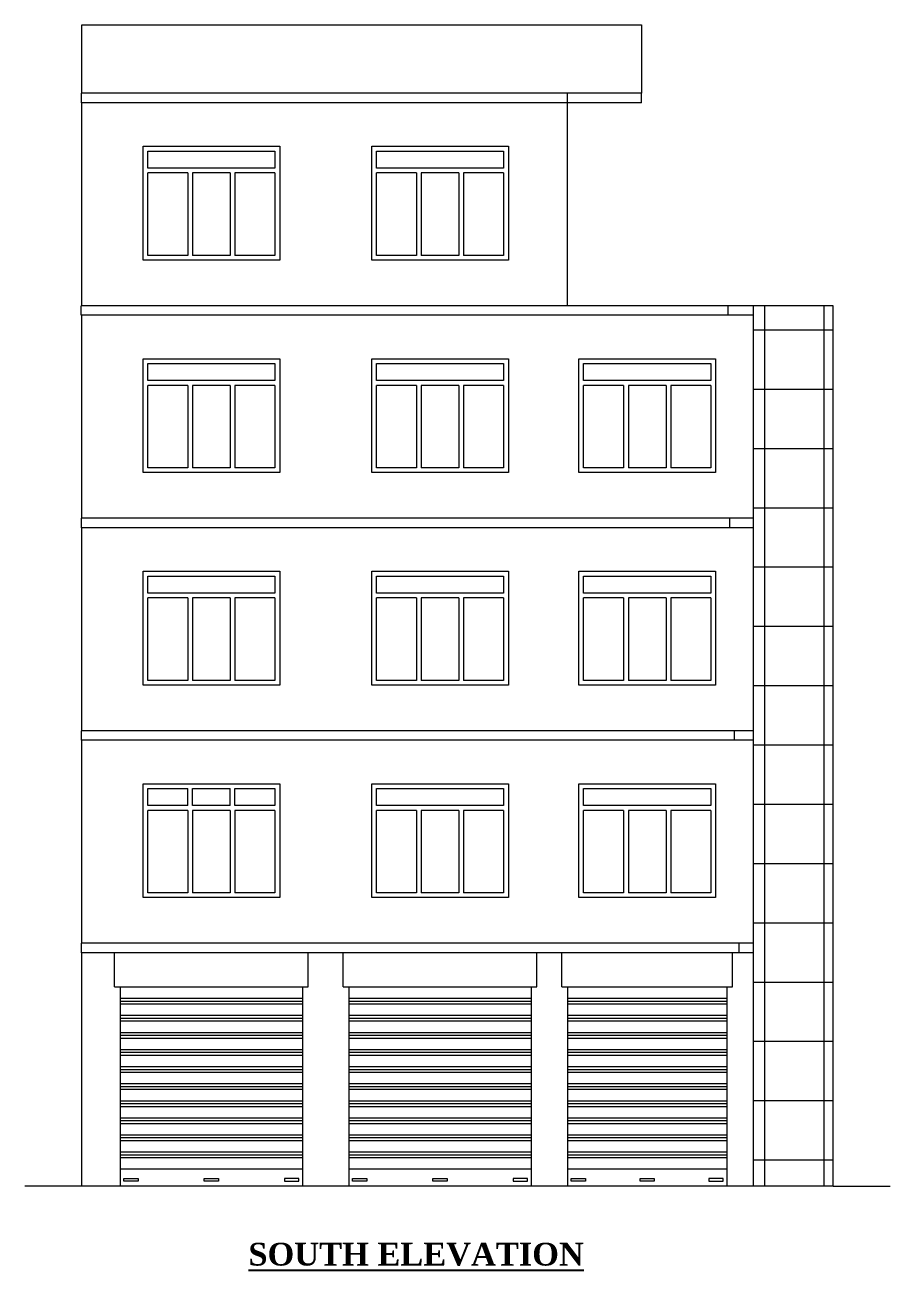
# Model space of a CAD drawing. Header units: inches. Extents: x 4069 to 291496, y -47643 to 12535.
# Drawn here: x 29283 to 29739, y 750 to 1406 of the extents above; entities that cross this region are included whole.
import ezdxf

# ---------------------------------------------------------------- set-up
doc = ezdxf.new("R2010")
doc.units = ezdxf.units.IN
doc.header["$LTSCALE"] = 5
doc.header["$MEASUREMENT"] = 0
doc.layers.add('A-WALL', color=7, linetype='Continuous', lineweight=9)
doc.layers.add('TEXT', color=6, linetype='Continuous')
doc.styles.add('ordinary', font='times.ttf')

msp = doc.modelspace()

# ---------------------------------------------------------------- hatches: boundary and pattern name
at = {"layer": 'A-WALL', "ltscale": 5}
h = msp.add_hatch(dxfattribs=at)
h.set_pattern_fill('ANSI37', color=256, scale=250, angle=45)
h.set_pattern_definition([(90, (-889.686, 5339.14), (-31.25, 0), []), (180, (-889.686, 5339.14), (-2e-15, -31.25), [])])
h.paths.add_polyline_path([(29666.7833, 922.12647), (29666.7833, 794.12647), (29708.85594, 794.12647), (29708.85594, 922.12647), (29708.85594, 1034.12647), (29708.85594, 1146.12647), (29708.85594, 1258.12647), (29666.7833, 1258.12647), (29666.7833, 1146.12647), (29666.7833, 1034.12647)])

# ---------------------------------------------------------------- linework, layer by layer
for p, q in [((29312.8746, 1370.12647), (29312.8746, 1406.12647)), ((29312.8746, 1406.12647), (29607.91735, 1406.12647)), ((29607.91735, 1406.12647), (29607.91735, 1370.12647)), ((29607.91735, 1370.12647), (29312.60329, 1370.12647)), ((29312.60329, 1370.12647), (29312.60329, 1365.12647)), ((29607.91735, 1365.12647), (29312.60329, 1365.12647)), ((29312.8746, 1258.12647), (29312.8746, 1365.12647)), ((29568.91735, 1258.12647), (29568.91735, 1370.12647)), ((29607.91735, 1365.12647), (29607.91735, 1370.12647)), ((29414.66735, 1330.62647), (29347.66735, 1330.62647)), ((29368.75069, 1328.12647), (29347.66735, 1328.12647)), ((29368.75069, 1328.12647), (29368.75069, 1284.62647)), ((29391.08402, 1328.12647), (29371.25069, 1328.12647)), ((29371.25069, 1328.12647), (29371.25069, 1284.62647)), ((29391.08402, 1328.12647), (29391.08402, 1284.62647)), ((29414.66735, 1328.12647), (29393.58402, 1328.12647)), ((29393.58402, 1328.12647), (29393.58402, 1284.62647)), ((29535.16735, 1330.62647), (29468.16735, 1330.62647)), ((29489.25069, 1328.12647), (29468.16735, 1328.12647)), ((29489.25069, 1328.12647), (29489.25069, 1284.62647)), ((29511.58402, 1328.12647), (29491.75069, 1328.12647)), ((29491.75069, 1328.12647), (29491.75069, 1284.62647)), ((29511.58402, 1328.12647), (29511.58402, 1284.62647)), ((29535.16735, 1328.12647), (29514.08402, 1328.12647)), ((29514.08402, 1328.12647), (29514.08402, 1284.62647)), ((29708.85594, 1258.12647), (29312.60329, 1258.12647)), ((29312.60329, 1253.12647), (29312.60329, 1258.12647)), ((29653.4713, 1253.12647), (29653.4713, 1258.12647)), ((29666.7833, 1146.12647), (29666.7833, 1258.12647)), ((29708.85594, 1146.12647), (29708.85594, 1258.12647)), ((29708.85594, 1253.12647), (29708.85594, 1258.12647)), ((29666.7833, 1253.12647), (29312.60329, 1253.12647)), ((29312.8746, 1146.12647), (29312.8746, 1253.12647)), ((29414.66735, 1218.62647), (29347.66735, 1218.62647)), ((29368.75069, 1216.12647), (29347.66735, 1216.12647)), ((29368.75069, 1216.12647), (29368.75069, 1172.62647)), ((29391.08402, 1216.12647), (29371.25069, 1216.12647)), ((29371.25069, 1216.12647), (29371.25069, 1172.62647)), ((29391.08402, 1216.12647), (29391.08402, 1172.62647)), ((29414.66735, 1216.12647), (29393.58402, 1216.12647)), ((29393.58402, 1216.12647), (29393.58402, 1172.62647)), ((29535.16735, 1218.62647), (29468.16735, 1218.62647)), ((29489.25069, 1216.12647), (29468.16735, 1216.12647)), ((29489.25069, 1216.12647), (29489.25069, 1172.62647)), ((29511.58402, 1216.12647), (29491.75069, 1216.12647)), ((29491.75069, 1216.12647), (29491.75069, 1172.62647)), ((29511.58402, 1216.12647), (29511.58402, 1172.62647)), ((29535.16735, 1216.12647), (29514.08402, 1216.12647)), ((29514.08402, 1216.12647), (29514.08402, 1172.62647)), ((29644.35033, 1218.62647), (29577.35033, 1218.62647)), ((29598.43366, 1216.12647), (29577.35033, 1216.12647)), ((29598.43366, 1216.12647), (29598.43366, 1172.62647)), ((29620.767, 1216.12647), (29600.93366, 1216.12647)), ((29600.93366, 1216.12647), (29600.93366, 1172.62647)), ((29620.767, 1216.12647), (29620.767, 1172.62647)), ((29644.35033, 1216.12647), (29623.267, 1216.12647)), ((29623.267, 1216.12647), (29623.267, 1172.62647)), ((29666.7833, 1146.12647), (29312.62025, 1146.12647)), ((29312.62025, 1141.12647), (29312.62025, 1146.12647)), ((29654.3033, 1146.12647), (29654.3033, 1141.12647)), ((29666.7833, 1034.12647), (29666.7833, 1146.12647)), ((29708.85594, 1034.12647), (29708.85594, 1146.12647)), ((29666.7833, 1141.12647), (29312.62025, 1141.12647)), ((29312.8746, 1034.12647), (29312.8746, 1141.12647)), ((29414.66735, 1106.62647), (29347.66735, 1106.62647)), ((29368.75069, 1104.12647), (29347.66735, 1104.12647)), ((29368.75069, 1104.12647), (29368.75069, 1060.62647)), ((29391.08402, 1104.12647), (29371.25069, 1104.12647)), ((29371.25069, 1104.12647), (29371.25069, 1060.62647)), ((29391.08402, 1104.12647), (29391.08402, 1060.62647)), ((29414.66735, 1104.12647), (29393.58402, 1104.12647)), ((29393.58402, 1104.12647), (29393.58402, 1060.62647)), ((29535.16735, 1106.62647), (29468.16735, 1106.62647)), ((29489.25069, 1104.12647), (29468.16735, 1104.12647)), ((29489.25069, 1104.12647), (29489.25069, 1060.62647)), ((29511.58402, 1104.12647), (29491.75069, 1104.12647)), ((29491.75069, 1104.12647), (29491.75069, 1060.62647)), ((29511.58402, 1104.12647), (29511.58402, 1060.62647)), ((29535.16735, 1104.12647), (29514.08402, 1104.12647)), ((29514.08402, 1104.12647), (29514.08402, 1060.62647)), ((29644.35033, 1106.62647), (29577.35033, 1106.62647)), ((29598.43366, 1104.12647), (29577.35033, 1104.12647)), ((29598.43366, 1104.12647), (29598.43366, 1060.62647)), ((29620.767, 1104.12647), (29600.93366, 1104.12647)), ((29600.93366, 1104.12647), (29600.93366, 1060.62647)), ((29620.767, 1104.12647), (29620.767, 1060.62647)), ((29644.35033, 1104.12647), (29623.267, 1104.12647)), ((29623.267, 1104.12647), (29623.267, 1060.62647)), ((29666.7833, 1034.12647), (29312.67112, 1034.12647)), ((29312.67112, 1029.12647), (29312.67112, 1034.12647)), ((29656.7993, 1029.12647), (29656.7993, 1034.12647)), ((29666.7833, 922.12647), (29666.7833, 1034.12647)), ((29708.85594, 922.12647), (29708.85594, 1034.12647)), ((29666.7833, 1029.12647), (29312.67112, 1029.12647)), ((29312.8746, 922.12647), (29312.8746, 1029.12647)), ((29368.75069, 994.62647), (29368.75069, 1003.62647)), ((29371.25069, 994.62647), (29371.25069, 1003.62647)), ((29391.08402, 994.62647), (29391.08402, 1003.62647)), ((29393.58402, 994.62647), (29393.58402, 1003.62647)), ((29368.75069, 994.62647), (29347.66735, 994.62647)), ((29368.75069, 992.12647), (29347.66735, 992.12647)), ((29368.75069, 992.12647), (29368.75069, 948.62647)), ((29391.08402, 994.62647), (29371.25069, 994.62647)), ((29391.08402, 992.12647), (29371.25069, 992.12647)), ((29371.25069, 992.12647), (29371.25069, 948.62647)), ((29391.08402, 992.12647), (29391.08402, 948.62647)), ((29414.66735, 994.62647), (29393.58402, 994.62647)), ((29414.66735, 992.12647), (29393.58402, 992.12647)), ((29393.58402, 992.12647), (29393.58402, 948.62647)), ((29535.16735, 994.62647), (29468.16735, 994.62647)), ((29489.25069, 992.12647), (29468.16735, 992.12647)), ((29489.25069, 992.12647), (29489.25069, 948.62647)), ((29511.58402, 992.12647), (29491.75069, 992.12647)), ((29491.75069, 992.12647), (29491.75069, 948.62647)), ((29511.58402, 992.12647), (29511.58402, 948.62647)), ((29535.16735, 992.12647), (29514.08402, 992.12647)), ((29514.08402, 992.12647), (29514.08402, 948.62647)), ((29644.35033, 994.62647), (29577.35033, 994.62647)), ((29598.43366, 992.12647), (29577.35033, 992.12647)), ((29598.43366, 992.12647), (29598.43366, 948.62647)), ((29620.767, 992.12647), (29600.93366, 992.12647)), ((29600.93366, 992.12647), (29600.93366, 948.62647)), ((29620.767, 992.12647), (29620.767, 948.62647)), ((29644.35033, 992.12647), (29623.267, 992.12647)), ((29623.267, 992.12647), (29623.267, 948.62647)), ((29666.7833, 922.12647), (29312.72199, 922.12647)), ((29312.72199, 917.12647), (29312.72199, 922.12647)), ((29659.2953, 917.12647), (29659.2953, 922.12647)), ((29666.7833, 794.12647), (29666.7833, 922.12647)), ((29708.85594, 794.12647), (29708.85594, 922.12647)), ((29666.7833, 917.12647), (29312.72199, 917.12647)), ((29312.8746, 794.12647), (29312.8746, 917.12647)), ((29312.8746, 794.12647), (29282.8746, 794.12647)), ((29708.85594, 794.12647), (29312.8746, 794.12647)), ((29708.85594, 794.12647), (29738.85594, 794.12647))]:
    msp.add_line(p, q, dxfattribs=at)
at = {"layer": 'A-WALL', "color": 1, "ltscale": 5}
for p, q in [((29330.16735, 899.12647), (29330.16735, 917.12647)), ((29432.16735, 899.12647), (29432.16735, 917.12647)), ((29450.66735, 899.12647), (29450.66735, 917.12647)), ((29552.66735, 899.12647), (29552.66735, 917.12647)), ((29565.91735, 899.12647), (29565.91735, 917.12647)), ((29655.7833, 899.12647), (29655.7833, 917.12647)), ((29330.16735, 899.12647), (29432.16735, 899.12647)), ((29333.16735, 899.12647), (29333.16735, 794.12647)), ((29333.16735, 893.12647), (29429.16735, 893.12647)), ((29429.16735, 899.12647), (29429.16735, 794.12647)), ((29450.66735, 899.12647), (29552.66735, 899.12647)), ((29453.66735, 899.12647), (29453.66735, 794.12647)), ((29453.66735, 893.12647), (29549.66735, 893.12647)), ((29549.66735, 899.12647), (29549.66735, 794.12647)), ((29565.91735, 899.12647), (29655.7833, 899.12647)), ((29568.91735, 899.12647), (29568.91735, 794.12647)), ((29568.91735, 893.12647), (29652.7833, 893.12647)), ((29652.7833, 899.12647), (29652.7833, 794.12647)), ((29333.16735, 891.62647), (29429.16735, 891.62647)), ((29333.16735, 890.12647), (29429.16735, 890.12647)), ((29453.66735, 891.62647), (29549.66735, 891.62647)), ((29453.66735, 890.12647), (29549.66735, 890.12647)), ((29568.91735, 891.62647), (29652.7833, 891.62647)), ((29568.91735, 890.12647), (29652.7833, 890.12647)), ((29333.16735, 884.12647), (29429.16735, 884.12647)), ((29333.16735, 882.62647), (29429.16735, 882.62647)), ((29333.16735, 881.12647), (29429.16735, 881.12647)), ((29453.66735, 884.12647), (29549.66735, 884.12647)), ((29453.66735, 882.62647), (29549.66735, 882.62647)), ((29453.66735, 881.12647), (29549.66735, 881.12647)), ((29568.91735, 884.12647), (29652.7833, 884.12647)), ((29568.91735, 882.62647), (29652.7833, 882.62647)), ((29568.91735, 881.12647), (29652.7833, 881.12647)), ((29333.16735, 875.12647), (29429.16735, 875.12647)), ((29333.16735, 873.62647), (29429.16735, 873.62647)), ((29453.66735, 875.12647), (29549.66735, 875.12647)), ((29453.66735, 873.62647), (29549.66735, 873.62647)), ((29568.91735, 875.12647), (29652.7833, 875.12647)), ((29568.91735, 873.62647), (29652.7833, 873.62647)), ((29333.16735, 872.12647), (29429.16735, 872.12647)), ((29453.66735, 872.12647), (29549.66735, 872.12647)), ((29568.91735, 872.12647), (29652.7833, 872.12647)), ((29333.16735, 866.12647), (29429.16735, 866.12647)), ((29333.16735, 864.62647), (29429.16735, 864.62647)), ((29333.16735, 863.12647), (29429.16735, 863.12647)), ((29453.66735, 866.12647), (29549.66735, 866.12647)), ((29453.66735, 864.62647), (29549.66735, 864.62647)), ((29453.66735, 863.12647), (29549.66735, 863.12647)), ((29568.91735, 866.12647), (29652.7833, 866.12647)), ((29568.91735, 864.62647), (29652.7833, 864.62647)), ((29568.91735, 863.12647), (29652.7833, 863.12647)), ((29333.16735, 857.12647), (29429.16735, 857.12647)), ((29333.16735, 855.62647), (29429.16735, 855.62647)), ((29333.16735, 854.12647), (29429.16735, 854.12647)), ((29453.66735, 857.12647), (29549.66735, 857.12647)), ((29453.66735, 855.62647), (29549.66735, 855.62647)), ((29453.66735, 854.12647), (29549.66735, 854.12647)), ((29568.91735, 857.12647), (29652.7833, 857.12647)), ((29568.91735, 855.62647), (29652.7833, 855.62647)), ((29568.91735, 854.12647), (29652.7833, 854.12647)), ((29333.16735, 848.12647), (29429.16735, 848.12647)), ((29333.16735, 846.62647), (29429.16735, 846.62647)), ((29453.66735, 848.12647), (29549.66735, 848.12647)), ((29453.66735, 846.62647), (29549.66735, 846.62647)), ((29568.91735, 848.12647), (29652.7833, 848.12647)), ((29568.91735, 846.62647), (29652.7833, 846.62647)), ((29333.16735, 845.12647), (29429.16735, 845.12647)), ((29453.66735, 845.12647), (29549.66735, 845.12647)), ((29568.91735, 845.12647), (29652.7833, 845.12647)), ((29333.16735, 839.12647), (29429.16735, 839.12647)), ((29333.16735, 837.62647), (29429.16735, 837.62647)), ((29333.16735, 836.12647), (29429.16735, 836.12647)), ((29453.66735, 839.12647), (29549.66735, 839.12647)), ((29453.66735, 837.62647), (29549.66735, 837.62647)), ((29453.66735, 836.12647), (29549.66735, 836.12647)), ((29568.91735, 839.12647), (29652.7833, 839.12647)), ((29568.91735, 837.62647), (29652.7833, 837.62647)), ((29568.91735, 836.12647), (29652.7833, 836.12647)), ((29333.16735, 830.12647), (29429.16735, 830.12647)), ((29333.16735, 828.62647), (29429.16735, 828.62647)), ((29333.16735, 827.12647), (29429.16735, 827.12647)), ((29453.66735, 830.12647), (29549.66735, 830.12647)), ((29453.66735, 828.62647), (29549.66735, 828.62647)), ((29453.66735, 827.12647), (29549.66735, 827.12647)), ((29568.91735, 830.12647), (29652.7833, 830.12647)), ((29568.91735, 828.62647), (29652.7833, 828.62647)), ((29568.91735, 827.12647), (29652.7833, 827.12647)), ((29333.16735, 821.12647), (29429.16735, 821.12647)), ((29453.66735, 821.12647), (29549.66735, 821.12647)), ((29568.91735, 821.12647), (29652.7833, 821.12647)), ((29333.16735, 819.62647), (29429.16735, 819.62647)), ((29333.16735, 818.12647), (29429.16735, 818.12647)), ((29453.66735, 819.62647), (29549.66735, 819.62647)), ((29453.66735, 818.12647), (29549.66735, 818.12647)), ((29568.91735, 819.62647), (29652.7833, 819.62647)), ((29568.91735, 818.12647), (29652.7833, 818.12647)), ((29333.16735, 812.12647), (29429.16735, 812.12647)), ((29333.16735, 810.62647), (29429.16735, 810.62647)), ((29333.16735, 809.12647), (29429.16735, 809.12647)), ((29453.66735, 812.12647), (29549.66735, 812.12647)), ((29453.66735, 810.62647), (29549.66735, 810.62647)), ((29453.66735, 809.12647), (29549.66735, 809.12647)), ((29568.91735, 812.12647), (29652.7833, 812.12647)), ((29568.91735, 810.62647), (29652.7833, 810.62647)), ((29568.91735, 809.12647), (29652.7833, 809.12647)), ((29333.16735, 803.12647), (29429.16735, 803.12647)), ((29453.66735, 803.12647), (29549.66735, 803.12647)), ((29568.91735, 803.12647), (29652.7833, 803.12647))]:
    msp.add_line(p, q, dxfattribs=at)
at = {"layer": 'A-WALL', "ltscale": 5, "elevation": -58.16904}
for points in [[(29345.16735, 1342.12647), (29417.16735, 1342.12647), (29417.16735, 1282.12647), (29345.16735, 1282.12647)], [(29465.66735, 1342.12647), (29537.66735, 1342.12647), (29537.66735, 1282.12647), (29465.66735, 1282.12647)], [(29345.16735, 1230.12647), (29417.16735, 1230.12647), (29417.16735, 1170.12647), (29345.16735, 1170.12647)], [(29465.66735, 1230.12647), (29537.66735, 1230.12647), (29537.66735, 1170.12647), (29465.66735, 1170.12647)], [(29574.85033, 1230.12647), (29646.85033, 1230.12647), (29646.85033, 1170.12647), (29574.85033, 1170.12647)], [(29345.16735, 1118.12647), (29417.16735, 1118.12647), (29417.16735, 1058.12647), (29345.16735, 1058.12647)], [(29465.66735, 1118.12647), (29537.66735, 1118.12647), (29537.66735, 1058.12647), (29465.66735, 1058.12647)], [(29574.85033, 1118.12647), (29646.85033, 1118.12647), (29646.85033, 1058.12647), (29574.85033, 1058.12647)], [(29345.16735, 1006.12647), (29417.16735, 1006.12647), (29417.16735, 946.12647), (29345.16735, 946.12647)], [(29465.66735, 1006.12647), (29537.66735, 1006.12647), (29537.66735, 946.12647), (29465.66735, 946.12647)], [(29574.85033, 1006.12647), (29646.85033, 1006.12647), (29646.85033, 946.12647), (29574.85033, 946.12647)]]:
    msp.add_lwpolyline(points, close=True, dxfattribs=at)
for points in [[(29347.66735, 1330.62647), (29347.66735, 1339.62647), (29414.66735, 1339.62647), (29414.66735, 1330.62647)], [(29468.16735, 1330.62647), (29468.16735, 1339.62647), (29535.16735, 1339.62647), (29535.16735, 1330.62647)], [(29368.75069, 1284.62647), (29347.66735, 1284.62647), (29347.66735, 1328.12647)], [(29414.66735, 1328.12647), (29414.66735, 1284.62647), (29393.58402, 1284.62647)], [(29489.25069, 1284.62647), (29468.16735, 1284.62647), (29468.16735, 1328.12647)], [(29535.16735, 1328.12647), (29535.16735, 1284.62647), (29514.08402, 1284.62647)], [(29391.08402, 1284.62647), (29371.25069, 1284.62647)], [(29511.58402, 1284.62647), (29491.75069, 1284.62647)], [(29347.66735, 1218.62647), (29347.66735, 1227.62647), (29414.66735, 1227.62647), (29414.66735, 1218.62647)], [(29468.16735, 1218.62647), (29468.16735, 1227.62647), (29535.16735, 1227.62647), (29535.16735, 1218.62647)], [(29577.35033, 1218.62647), (29577.35033, 1227.62647), (29644.35033, 1227.62647), (29644.35033, 1218.62647)], [(29368.75069, 1172.62647), (29347.66735, 1172.62647), (29347.66735, 1216.12647)], [(29414.66735, 1216.12647), (29414.66735, 1172.62647), (29393.58402, 1172.62647)], [(29489.25069, 1172.62647), (29468.16735, 1172.62647), (29468.16735, 1216.12647)], [(29535.16735, 1216.12647), (29535.16735, 1172.62647), (29514.08402, 1172.62647)], [(29598.43366, 1172.62647), (29577.35033, 1172.62647), (29577.35033, 1216.12647)], [(29644.35033, 1216.12647), (29644.35033, 1172.62647), (29623.267, 1172.62647)], [(29391.08402, 1172.62647), (29371.25069, 1172.62647)], [(29511.58402, 1172.62647), (29491.75069, 1172.62647)], [(29620.767, 1172.62647), (29600.93366, 1172.62647)], [(29347.66735, 1106.62647), (29347.66735, 1115.62647), (29414.66735, 1115.62647), (29414.66735, 1106.62647)], [(29468.16735, 1106.62647), (29468.16735, 1115.62647), (29535.16735, 1115.62647), (29535.16735, 1106.62647)], [(29577.35033, 1106.62647), (29577.35033, 1115.62647), (29644.35033, 1115.62647), (29644.35033, 1106.62647)], [(29368.75069, 1060.62647), (29347.66735, 1060.62647), (29347.66735, 1104.12647)], [(29414.66735, 1104.12647), (29414.66735, 1060.62647), (29393.58402, 1060.62647)], [(29489.25069, 1060.62647), (29468.16735, 1060.62647), (29468.16735, 1104.12647)], [(29535.16735, 1104.12647), (29535.16735, 1060.62647), (29514.08402, 1060.62647)], [(29598.43366, 1060.62647), (29577.35033, 1060.62647), (29577.35033, 1104.12647)], [(29644.35033, 1104.12647), (29644.35033, 1060.62647), (29623.267, 1060.62647)], [(29391.08402, 1060.62647), (29371.25069, 1060.62647)], [(29511.58402, 1060.62647), (29491.75069, 1060.62647)], [(29620.767, 1060.62647), (29600.93366, 1060.62647)], [(29347.66735, 994.62647), (29347.66735, 1003.62647), (29368.75069, 1003.62647)], [(29371.25069, 1003.62647), (29391.08402, 1003.62647)], [(29393.58402, 1003.62647), (29414.66735, 1003.62647), (29414.66735, 994.62647)], [(29468.16735, 994.62647), (29468.16735, 1003.62647), (29535.16735, 1003.62647), (29535.16735, 994.62647)], [(29577.35033, 994.62647), (29577.35033, 1003.62647), (29644.35033, 1003.62647), (29644.35033, 994.62647)], [(29368.75069, 948.62647), (29347.66735, 948.62647), (29347.66735, 992.12647)], [(29414.66735, 992.12647), (29414.66735, 948.62647), (29393.58402, 948.62647)], [(29489.25069, 948.62647), (29468.16735, 948.62647), (29468.16735, 992.12647)], [(29535.16735, 992.12647), (29535.16735, 948.62647), (29514.08402, 948.62647)], [(29598.43366, 948.62647), (29577.35033, 948.62647), (29577.35033, 992.12647)], [(29644.35033, 992.12647), (29644.35033, 948.62647), (29623.267, 948.62647)], [(29391.08402, 948.62647), (29371.25069, 948.62647)], [(29511.58402, 948.62647), (29491.75069, 948.62647)], [(29620.767, 948.62647), (29600.93366, 948.62647)]]:
    msp.add_lwpolyline(points, dxfattribs=at)
at = {"layer": 'A-WALL', "color": 1, "ltscale": 5, "elevation": -58.16904}
for points in [[(29335.08661, 798.05106), (29342.57354, 798.05106), (29342.57354, 796.71899), (29335.08661, 796.71899)], [(29377.42389, 798.05106), (29384.91082, 798.05106), (29384.91082, 796.71899), (29377.42389, 796.71899)], [(29427.2481, 798.05106), (29419.76117, 798.05106), (29419.76117, 796.71899), (29427.2481, 796.71899)], [(29455.58661, 798.05106), (29463.07354, 798.05106), (29463.07354, 796.71899), (29455.58661, 796.71899)], [(29497.92389, 798.05106), (29505.41082, 798.05106), (29505.41082, 796.71899), (29497.92389, 796.71899)], [(29547.7481, 798.05106), (29540.26117, 798.05106), (29540.26117, 796.71899), (29547.7481, 796.71899)], [(29570.83661, 798.05106), (29578.32354, 798.05106), (29578.32354, 796.71899), (29570.83661, 796.71899)], [(29607.10686, 798.05106), (29614.5938, 798.05106), (29614.5938, 796.71899), (29607.10686, 796.71899)], [(29650.86405, 798.05106), (29643.37712, 798.05106), (29643.37712, 796.71899), (29650.86405, 796.71899)]]:
    msp.add_lwpolyline(points, close=True, dxfattribs=at)

# ---------------------------------------------------------------- texts
at = {"layer": 'TEXT', "insert": (29489.04911, 751.95019, -58.16904), "char_height": 12, "width": 219.8150831, "attachment_point": 8, "rotation": 359.99961192, "style": 'ordinary'}
msp.add_mtext('{\\fTimes New Roman|b1|i0|c0|p18;\\LSOUTH ELEVATION}', dxfattribs=at)

doc.saveas('drawing.dxf')
